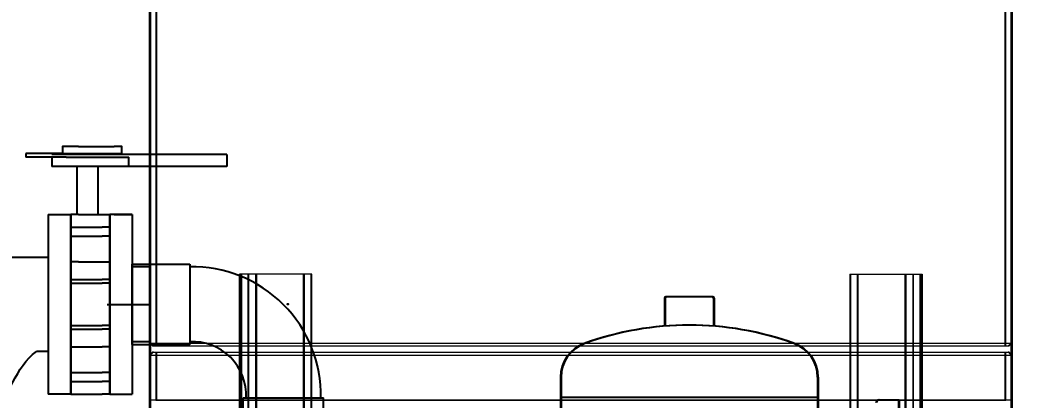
# Model space of a CAD drawing. Header units: inches. Extents: x 2625 to 3066, y 1222 to 1501.
# Drawn here: x 2959.08 to 3000.79, y 1309.63 to 1325.52 of the extents above; entities that cross this region are included whole.
import ezdxf

# ---------------------------------------------------------------- set-up
doc = ezdxf.new("R2010")
doc.units = ezdxf.units.IN
doc.header["$MEASUREMENT"] = 0
doc.header["$PDSIZE"] = -1
for name, color, linetype in [('WATANK', 7, 'Continuous'), ('WCTANK', 7, 'Continuous'), ('WDPUMP', 7, 'Continuous'), ('WNOTANK', 7, 'Continuous'), ('WOTANK', 7, 'Continuous')]:
    doc.layers.add(name, color=color, linetype=linetype)
doc.dimstyles.new('General Dimension', dxfattribs={"dimtxt": 3.5, "dimasz": 4, "dimexe": 1, "dimexo": 0.5, "dimgap": 0.09, "dimtad": 0, "dimtih": 1, "dimtoh": 1, "dimdec": 3, "dimzin": 0, "dimdsep": 46, "dimlunit": 5, "dimtxsty": 'Standard', "dimcen": 0.09, "dimadec": 0, "dimazin": 0, "dimtfac": 1, "dimtdec": 3, "dimtofl": 0, "dimtmove": 0, "dimatfit": 3, "dimfxl": 1, "dimtolj": 1, "dimtzin": 0, "dimarcsym": 0})

# ---------------------------------------------------------------- blocks, each defined once
blk = doc.blocks.new('*D47')
at = {"layer": 'Defpoints', "color": 0}
for p in [(2982.502, 1373.112), (3013.145, 1373.112), (3006.863, 1278.391)]:
    blk.add_point(p, dxfattribs=at)
at = {"layer": 'WCTANK', "color": 0, "lineweight": -2}
for p, q in [((2983.002, 1373.112), (3014.145, 1373.112)), ((3013.145, 1369.112), (3013.145, 1329.924)), ((3013.145, 1282.391), (3013.145, 1321.578)), ((3007.363, 1278.391), (3014.145, 1278.391))]:
    blk.add_line(p, q, dxfattribs=at)
at = {"layer": 'WCTANK', "color": 0}
for points in [[(3012.478, 1369.112), (3013.812, 1369.112), (3013.145, 1373.112)], [(3012.478, 1282.391), (3013.812, 1282.391), (3013.145, 1278.391)]]:
    blk.add_solid(points, dxfattribs=at)
at = {"layer": 'WCTANK', "color": 0, "insert": (3013.145, 1325.751), "char_height": 3.5, "attachment_point": 5}
blk.add_mtext('\\A1;94{\\H1x;\\S3/4;}', dxfattribs=at)
blk = doc.blocks.new('*D48')
at = {"layer": 'Defpoints', "color": 0}
for p in [(2982.529, 1354.266), (3013.145, 1354.266), (3006.836, 1278.391)]:
    blk.add_point(p, dxfattribs=at)
at = {"layer": 'WOTANK', "color": 0, "lineweight": -2}
for p, q in [((2983.029, 1354.266), (3014.145, 1354.266)), ((3013.145, 1350.266), (3013.145, 1320.501)), ((3013.145, 1282.391), (3013.145, 1312.155)), ((3007.336, 1278.391), (3014.145, 1278.391))]:
    blk.add_line(p, q, dxfattribs=at)
at = {"layer": 'WOTANK', "color": 0}
for points in [[(3012.478, 1350.266), (3013.812, 1350.266), (3013.145, 1354.266)], [(3012.478, 1282.391), (3013.812, 1282.391), (3013.145, 1278.391)]]:
    blk.add_solid(points, dxfattribs=at)
at = {"layer": 'WOTANK', "color": 0, "insert": (3013.145, 1316.328), "char_height": 3.5, "attachment_point": 5}
blk.add_mtext('\\A1;75{\\H1x;\\S7/8;}', dxfattribs=at)

msp = doc.modelspace()

# ---------------------------------------------------------------- linework, layer by layer
at = {"layer": 'WATANK', "color": 7, "linetype": 'Continuous'}
for p, q in [((2964.5017, 1315.1964), (2963.768, 1315.1964)), ((2964.5017, 1312.0714), (2963.768, 1312.0714))]:
    msp.add_line(p, q, dxfattribs=at)
at = {"layer": 'WCTANK', "color": 7, "linetype": 'Continuous', "lineweight": 15}
for p, q in [((2971.2445, 1314.8906), (2968.2445, 1314.8906)), ((2968.2445, 1302.8906), (2968.2445, 1314.8906)), ((2971.2445, 1314.8906), (2968.2445, 1314.8906)), ((2968.2445, 1302.8906), (2968.2445, 1314.8906)), ((2971.2713, 1314.8906), (2968.2713, 1314.8906)), ((2968.2713, 1302.8906), (2968.2713, 1314.8906)), ((2971.2713, 1314.8906), (2968.2713, 1314.8906)), ((2968.2713, 1302.8906), (2968.2713, 1314.8906)), ((2968.307, 1286.3906), (2968.307, 1314.8906)), ((2968.307, 1314.8906), (2968.307, 1286.3906)), ((2968.307, 1286.3906), (2968.307, 1314.8906)), ((2968.307, 1314.8906), (2968.307, 1286.3906)), ((2968.3338, 1286.3906), (2968.3338, 1314.8906)), ((2968.3338, 1314.8906), (2968.3338, 1286.3906)), ((2968.3338, 1286.3906), (2968.3338, 1314.8906)), ((2968.3338, 1314.8906), (2968.3338, 1286.3906)), ((2968.6195, 1286.3906), (2968.6195, 1314.8906)), ((2968.6195, 1286.3906), (2968.6195, 1314.8906)), ((2968.6463, 1286.3906), (2968.6463, 1314.8906)), ((2968.6463, 1286.3906), (2968.6463, 1314.8906)), ((2968.932, 1286.3906), (2968.932, 1314.8906)), ((2968.932, 1314.8906), (2968.932, 1286.3906)), ((2968.932, 1286.3906), (2968.932, 1314.8906)), ((2968.932, 1314.8906), (2968.932, 1286.3906)), ((2968.9588, 1286.3906), (2968.9588, 1314.8906)), ((2968.9588, 1314.8906), (2968.9588, 1286.3906)), ((2968.9588, 1286.3906), (2968.9588, 1314.8906)), ((2968.9588, 1314.8906), (2968.9588, 1286.3906)), ((2970.932, 1286.3906), (2970.932, 1314.8906)), ((2970.932, 1314.8906), (2970.932, 1286.3906)), ((2970.932, 1286.3906), (2970.932, 1314.8906)), ((2970.932, 1314.8906), (2970.932, 1286.3906)), ((2970.9588, 1286.3906), (2970.9588, 1314.8906)), ((2970.9588, 1314.8906), (2970.9588, 1286.3906)), ((2970.9588, 1286.3906), (2970.9588, 1314.8906)), ((2970.9588, 1314.8906), (2970.9588, 1286.3906)), ((2971.2445, 1302.3867), (2971.2445, 1314.8906)), ((2971.2445, 1302.3867), (2971.2445, 1314.8906)), ((2971.2713, 1302.3867), (2971.2713, 1314.8906)), ((2971.2713, 1302.3867), (2971.2713, 1314.8906)), ((2993.7589, 1314.8906), (2993.7589, 1286.3906)), ((2993.7589, 1314.8906), (2996.7589, 1314.8906)), ((2993.7589, 1314.8906), (2993.7589, 1286.3906)), ((2993.7589, 1314.8906), (2996.7589, 1314.8906)), ((2993.7858, 1314.8906), (2993.7858, 1286.3906)), ((2993.7858, 1314.8906), (2996.7858, 1314.8906)), ((2993.7858, 1314.8906), (2993.7858, 1286.3906)), ((2993.7858, 1314.8906), (2996.7858, 1314.8906)), ((2994.0714, 1286.3906), (2994.0714, 1314.8906)), ((2994.0714, 1314.8906), (2994.0714, 1286.3906)), ((2994.0714, 1286.3906), (2994.0714, 1314.8906)), ((2994.0714, 1314.8906), (2994.0714, 1286.3906)), ((2994.0983, 1286.3906), (2994.0983, 1314.8906)), ((2994.0983, 1314.8906), (2994.0983, 1286.3906)), ((2994.0983, 1286.3906), (2994.0983, 1314.8906)), ((2994.0983, 1314.8906), (2994.0983, 1286.3906)), ((2996.0714, 1286.3906), (2996.0714, 1314.8906)), ((2996.0714, 1314.8906), (2996.0714, 1286.3906)), ((2996.0714, 1286.3906), (2996.0714, 1314.8906)), ((2996.0714, 1314.8906), (2996.0714, 1286.3906)), ((2996.0983, 1286.3906), (2996.0983, 1314.8906)), ((2996.0983, 1314.8906), (2996.0983, 1286.3906)), ((2996.0983, 1286.3906), (2996.0983, 1314.8906)), ((2996.0983, 1314.8906), (2996.0983, 1286.3906)), ((2996.3839, 1314.8906), (2996.3839, 1286.3906)), ((2996.3839, 1314.8906), (2996.3839, 1286.3906)), ((2996.4108, 1314.8906), (2996.4108, 1286.3906)), ((2996.4108, 1314.8906), (2996.4108, 1286.3906)), ((2996.6964, 1286.3906), (2996.6964, 1314.8906)), ((2996.6964, 1314.8906), (2996.6964, 1286.3906)), ((2996.6964, 1286.3906), (2996.6964, 1314.8906)), ((2996.6964, 1314.8906), (2996.6964, 1286.3906)), ((2996.7233, 1286.3906), (2996.7233, 1314.8906)), ((2996.7233, 1314.8906), (2996.7233, 1286.3906)), ((2996.7233, 1286.3906), (2996.7233, 1314.8906)), ((2996.7233, 1314.8906), (2996.7233, 1286.3906)), ((2996.7589, 1314.8906), (2996.7589, 1286.3906)), ((2996.7589, 1314.8906), (2996.7589, 1286.3906)), ((2996.7858, 1314.8906), (2996.7858, 1286.3906)), ((2996.7858, 1314.8906), (2996.7858, 1286.3906)), ((2964.5017, 1312.0156), (2968.2445, 1312.0156)), ((2964.5017, 1312.0156), (2968.2445, 1312.0156)), ((2964.5285, 1312.0156), (2968.2713, 1312.0156)), ((2964.5285, 1312.0156), (2968.2713, 1312.0156)), ((2968.2445, 1311.8906), (2964.6267, 1311.8906)), ((2968.2445, 1311.8906), (2964.6267, 1311.8906)), ((2968.2713, 1311.8906), (2964.6535, 1311.8906)), ((2968.2713, 1311.8906), (2964.6535, 1311.8906)), ((2968.2445, 1312.0156), (2971.2445, 1312.0156)), ((2968.2445, 1312.0156), (2971.2445, 1312.0156)), ((2971.2445, 1311.8906), (2968.2445, 1311.8906)), ((2971.2445, 1311.8906), (2968.2445, 1311.8906)), ((2968.2713, 1312.0156), (2971.2713, 1312.0156)), ((2968.2713, 1312.0156), (2971.2713, 1312.0156)), ((2971.2713, 1311.8906), (2968.2713, 1311.8906)), ((2971.2713, 1311.8906), (2968.2713, 1311.8906)), ((2971.2445, 1312.0156), (2982.5017, 1312.0156)), ((2971.2445, 1312.0156), (2982.5017, 1312.0156)), ((2982.5017, 1311.8906), (2971.2445, 1311.8906)), ((2982.5017, 1311.8906), (2971.2445, 1311.8906)), ((2971.2713, 1312.0156), (2982.5285, 1312.0156)), ((2971.2713, 1312.0156), (2982.5285, 1312.0156)), ((2982.5285, 1311.8906), (2971.2713, 1311.8906)), ((2982.5285, 1311.8906), (2971.2713, 1311.8906)), ((2982.5017, 1312.0156), (2993.7589, 1312.0156)), ((2982.5017, 1312.0156), (2993.7589, 1312.0156)), ((2993.7589, 1311.8906), (2982.5017, 1311.8906)), ((2993.7589, 1311.8906), (2982.5017, 1311.8906)), ((2982.5285, 1312.0156), (2993.7858, 1312.0156)), ((2982.5285, 1312.0156), (2993.7858, 1312.0156)), ((2993.7858, 1311.8906), (2982.5285, 1311.8906)), ((2993.7858, 1311.8906), (2982.5285, 1311.8906)), ((2993.7589, 1312.0156), (2996.7589, 1312.0156)), ((2993.7589, 1312.0156), (2996.7589, 1312.0156)), ((2996.7589, 1311.8906), (2993.7589, 1311.8906)), ((2996.7589, 1311.8906), (2993.7589, 1311.8906)), ((2993.7858, 1312.0156), (2996.7858, 1312.0156)), ((2993.7858, 1312.0156), (2996.7858, 1312.0156)), ((2996.7858, 1311.8906), (2993.7858, 1311.8906)), ((2996.7858, 1311.8906), (2993.7858, 1311.8906)), ((2996.7589, 1312.0156), (3000.5017, 1312.0156)), ((2996.7589, 1312.0156), (3000.5017, 1312.0156)), ((3000.3767, 1311.8906), (2996.7589, 1311.8906)), ((3000.3767, 1311.8906), (2996.7589, 1311.8906)), ((2996.7858, 1312.0156), (3000.5285, 1312.0156)), ((2996.7858, 1312.0156), (3000.5285, 1312.0156)), ((3000.4035, 1311.8906), (2996.7858, 1311.8906)), ((3000.4035, 1311.8906), (2996.7858, 1311.8906)), ((2964.5017, 1311.5156), (2968.2445, 1311.5156)), ((2964.5017, 1311.5156), (2968.2445, 1311.5156)), ((2964.5285, 1311.5156), (2968.2713, 1311.5156)), ((2964.5285, 1311.5156), (2968.2713, 1311.5156)), ((2964.6267, 1311.6406), (2968.2445, 1311.6406)), ((2964.6267, 1311.6406), (2968.2445, 1311.6406)), ((2964.6535, 1311.6406), (2968.2713, 1311.6406)), ((2964.6535, 1311.6406), (2968.2713, 1311.6406)), ((2968.2445, 1311.6406), (2971.2445, 1311.6406)), ((2968.2445, 1311.6406), (2971.2445, 1311.6406)), ((2968.2445, 1311.5156), (2971.2445, 1311.5156)), ((2968.2445, 1311.5156), (2971.2445, 1311.5156)), ((2968.2713, 1311.6406), (2971.2713, 1311.6406)), ((2968.2713, 1311.6406), (2971.2713, 1311.6406)), ((2968.2713, 1311.5156), (2971.2713, 1311.5156)), ((2968.2713, 1311.5156), (2971.2713, 1311.5156)), ((2971.2445, 1311.6406), (2993.7589, 1311.6406)), ((2971.2445, 1311.6406), (2993.7589, 1311.6406)), ((2971.2445, 1311.5156), (2993.7589, 1311.5156)), ((2971.2445, 1311.5156), (2993.7589, 1311.5156)), ((2971.2713, 1311.6406), (2993.7858, 1311.6406)), ((2971.2713, 1311.6406), (2993.7858, 1311.6406)), ((2971.2713, 1311.5156), (2993.7858, 1311.5156)), ((2971.2713, 1311.5156), (2993.7858, 1311.5156)), ((2993.7589, 1311.6406), (2996.7589, 1311.6406)), ((2993.7589, 1311.6406), (2996.7589, 1311.6406)), ((2993.7589, 1311.5156), (2996.7589, 1311.5156)), ((2993.7589, 1311.5156), (2996.7589, 1311.5156)), ((2993.7858, 1311.6406), (2996.7858, 1311.6406)), ((2993.7858, 1311.6406), (2996.7858, 1311.6406)), ((2993.7858, 1311.5156), (2996.7858, 1311.5156)), ((2993.7858, 1311.5156), (2996.7858, 1311.5156)), ((2996.7589, 1311.6406), (3000.3767, 1311.6406)), ((2996.7589, 1311.6406), (3000.3767, 1311.6406)), ((2996.7589, 1311.5156), (3000.5017, 1311.5156)), ((2996.7589, 1311.5156), (3000.5017, 1311.5156)), ((2996.7858, 1311.6406), (3000.4035, 1311.6406)), ((2996.7858, 1311.6406), (3000.4035, 1311.6406)), ((2996.7858, 1311.5156), (3000.5285, 1311.5156)), ((2996.7858, 1311.5156), (3000.5285, 1311.5156)), ((2964.5017, 1309.6406), (2968.2445, 1309.6406)), ((2964.5017, 1309.6406), (2968.2445, 1309.6406)), ((2964.5285, 1309.6406), (2968.2713, 1309.6406)), ((2964.5285, 1309.6406), (2968.2713, 1309.6406)), ((2964.7517, 1309.6337), (3000.2517, 1309.6337)), ((2964.7517, 1309.6337), (3000.2517, 1309.6337)), ((2964.7785, 1309.6337), (3000.2785, 1309.6337)), ((2964.7785, 1309.6337), (3000.2785, 1309.6337)), ((2968.2445, 1309.6406), (2971.2445, 1309.6406)), ((2968.2445, 1309.6406), (2971.2445, 1309.6406)), ((2968.2713, 1309.6406), (2971.2713, 1309.6406)), ((2968.2713, 1309.6406), (2971.2713, 1309.6406)), ((2971.2445, 1309.6406), (2993.7589, 1309.6406)), ((2971.2445, 1309.6406), (2993.7589, 1309.6406)), ((2971.2713, 1309.6406), (2993.7858, 1309.6406)), ((2971.2713, 1309.6406), (2993.7858, 1309.6406)), ((2993.7589, 1309.6406), (2996.7589, 1309.6406)), ((2993.7589, 1309.6406), (2996.7589, 1309.6406)), ((2993.7858, 1309.6406), (2996.7858, 1309.6406)), ((2993.7858, 1309.6406), (2996.7858, 1309.6406)), ((2996.7589, 1309.6406), (3000.5017, 1309.6406)), ((2996.7589, 1309.6406), (3000.5017, 1309.6406)), ((2996.7858, 1309.6406), (3000.5285, 1309.6406)), ((2996.7858, 1309.6406), (3000.5285, 1309.6406))]:
    msp.add_line(p, q, dxfattribs=at)
for centre, major_axis, start_param, end_param in [((2982.5017, 1308.9005), (18, -0.7401), 3.1415927, 3.8192932), ((2982.5017, 1308.9005), (-18, 0.7401), 0, 0.6777005), ((2982.5285, 1308.9005), (18, -0.7401), 3.1415927, 3.8192932), ((2982.5285, 1308.9005), (-18, 0.7401), 0, 0.6777005), ((2982.5017, 1308.9005), (-18, -0.7401), 2.4638921, 3.1415927), ((2982.5017, 1308.9005), (18, 0.7401), -0.6777005, 0), ((2982.5285, 1308.9005), (-18, -0.7401), 2.4638921, 3.1415927), ((2982.5285, 1308.9005), (18, 0.7401), -0.6777005, 0)]:
    msp.add_ellipse(centre, major_axis=major_axis, ratio=0.5061984, start_param=start_param, end_param=end_param, dxfattribs=at)
for points in [[(2964.7517, 1353.8906), (2964.7517, 1311.8906)], [(2964.7517, 1353.8906), (2964.7517, 1311.8906)], [(2964.7785, 1353.8906), (2964.7785, 1311.8906)], [(2964.7785, 1353.8906), (2964.7785, 1311.8906)], [(3000.2517, 1311.8906), (3000.2517, 1353.8906)], [(3000.2517, 1311.8906), (3000.2517, 1353.8906)], [(3000.2785, 1311.8906), (3000.2785, 1353.8906)], [(3000.2785, 1311.8906), (3000.2785, 1353.8906)], [(2964.5017, 1347.2343), (2964.5017, 1312.0156)], [(2964.5017, 1347.2343), (2964.5017, 1312.0156)], [(2964.5285, 1347.2343), (2964.5285, 1312.0156)], [(2964.5285, 1347.2343), (2964.5285, 1312.0156)], [(3000.5017, 1312.0156), (3000.5017, 1343.2186)], [(3000.5017, 1312.0156), (3000.5017, 1343.2186)], [(3000.5285, 1312.0156), (3000.5285, 1343.2186)], [(3000.5285, 1312.0156), (3000.5285, 1343.2186)], [(2964.5017, 1312.0156), (2964.6267, 1311.8906)], [(2964.5017, 1312.0156), (2964.6267, 1311.8906)], [(2964.5285, 1312.0156), (2964.6535, 1311.8906)], [(2964.5285, 1312.0156), (2964.6535, 1311.8906)], [(3000.3767, 1311.8906), (3000.5017, 1312.0156)], [(3000.3767, 1311.8906), (3000.5017, 1312.0156)], [(3000.4035, 1311.8906), (3000.5285, 1312.0156)], [(3000.4035, 1311.8906), (3000.5285, 1312.0156)], [(2964.6267, 1311.6406), (2964.5017, 1311.5156)], [(2964.6267, 1311.6406), (2964.5017, 1311.5156)], [(2964.5017, 1311.5156), (2964.5017, 1309.6406)], [(2964.5017, 1311.5156), (2964.5017, 1309.6406)], [(2964.6535, 1311.6406), (2964.5285, 1311.5156)], [(2964.6535, 1311.6406), (2964.5285, 1311.5156)], [(2964.5285, 1311.5156), (2964.5285, 1309.6406)], [(2964.5285, 1311.5156), (2964.5285, 1309.6406)], [(2964.7517, 1311.6406), (2964.7517, 1309.6337)], [(2964.7517, 1311.6406), (2964.7517, 1309.6337)], [(2964.7785, 1311.6406), (2964.7785, 1309.6337)], [(2964.7785, 1311.6406), (2964.7785, 1309.6337)], [(3000.2517, 1309.6337), (3000.2517, 1311.6406)], [(3000.2517, 1309.6337), (3000.2517, 1311.6406)], [(3000.2785, 1309.6337), (3000.2785, 1311.6406)], [(3000.2785, 1309.6337), (3000.2785, 1311.6406)], [(3000.5017, 1311.5156), (3000.3767, 1311.6406)], [(3000.5017, 1311.5156), (3000.3767, 1311.6406)], [(3000.5285, 1311.5156), (3000.4035, 1311.6406)], [(3000.5285, 1311.5156), (3000.4035, 1311.6406)], [(3000.5017, 1309.6406), (3000.5017, 1311.5156)], [(3000.5017, 1309.6406), (3000.5017, 1311.5156)], [(3000.5285, 1309.6406), (3000.5285, 1311.5156)], [(3000.5285, 1309.6406), (3000.5285, 1311.5156)]]:
    msp.add_open_spline(points, degree=1, dxfattribs=at)
at = {"layer": 'WDPUMP', "color": 7, "linetype": 'Continuous'}
for p, q in [((2961.5194, 1320.2231), (2963.0194, 1320.2231)), ((2959.3279, 1319.94), (2959.3279, 1319.7755)), ((2960.8482, 1319.94), (2959.3279, 1319.94)), ((2961.0059, 1319.7755), (2959.3279, 1319.7755)), ((2961.5194, 1319.8889), (2960.4074, 1319.8889)), ((2960.4074, 1319.7755), (2960.4074, 1319.3954)), ((2961.0059, 1319.7755), (2963.6222, 1319.7755)), ((2961.5194, 1319.94), (2963.0194, 1319.94)), ((2963.0194, 1319.8889), (2961.5194, 1319.8889)), ((2964.5017, 1319.8889), (2963.0194, 1319.8889)), ((2963.6222, 1319.3954), (2963.6222, 1319.7755)), ((2961.3957, 1319.3954), (2960.4074, 1319.3954)), ((2961.5194, 1319.3954), (2960.4074, 1319.3954)), ((2961.4539, 1319.3954), (2961.4539, 1317.3868)), ((2963.0194, 1319.3954), (2961.5194, 1319.3954)), ((2962.3359, 1319.3954), (2962.3359, 1317.3868)), ((2964.5017, 1319.3954), (2963.0194, 1319.3954)), ((2960.2616, 1317.3839), (2960.2616, 1309.8839)), ((2960.2616, 1317.3839), (2961.1991, 1317.3839)), ((2961.5194, 1317.3868), (2961.1991, 1317.3868)), ((2961.1991, 1316.856), (2961.1991, 1317.3868)), ((2961.1991, 1317.3839), (2961.1991, 1309.8839)), ((2961.5194, 1317.3868), (2962.5102, 1317.3868)), ((2962.5102, 1317.3868), (2962.8305, 1317.3868)), ((2962.8305, 1316.856), (2962.8305, 1317.3868)), ((2962.8305, 1317.3839), (2962.8305, 1309.8839)), ((2963.768, 1317.3839), (2962.8305, 1317.3839)), ((2963.0194, 1317.3839), (2963.768, 1317.3839)), ((2963.768, 1317.3839), (2963.768, 1309.8839)), ((2963.768, 1317.3839), (2963.768, 1309.8839)), ((2961.1991, 1316.856), (2961.5194, 1316.856)), ((2961.1991, 1316.4805), (2961.1991, 1316.856)), ((2961.5194, 1316.856), (2962.5102, 1316.856)), ((2962.8305, 1316.856), (2962.5102, 1316.856)), ((2962.8305, 1316.4805), (2962.8305, 1316.856)), ((2961.1991, 1316.4805), (2961.5194, 1316.4805)), ((2961.1991, 1315.4133), (2961.1991, 1316.4805)), ((2961.5194, 1316.4805), (2962.5102, 1316.4805)), ((2962.8305, 1316.4805), (2962.5102, 1316.4805)), ((2962.8305, 1315.4133), (2962.8305, 1316.4805)), ((2952.2635, 1315.6035), (2960.2616, 1315.6035)), ((2961.5194, 1315.4133), (2961.1991, 1315.4133)), ((2961.1991, 1314.6748), (2961.1991, 1315.4133)), ((2961.5194, 1315.4133), (2962.5102, 1315.4133)), ((2962.5102, 1315.4133), (2962.8305, 1315.4133)), ((2962.8305, 1314.6748), (2962.8305, 1315.4133)), ((2963.768, 1311.9513), (2963.768, 1315.3166)), ((2961.1991, 1314.6748), (2961.5194, 1314.6748)), ((2961.1991, 1314.5192), (2961.1991, 1314.6748)), ((2961.1991, 1314.5192), (2961.5194, 1314.5192)), ((2961.1991, 1312.7487), (2961.1991, 1314.5192)), ((2961.5194, 1314.6748), (2962.5102, 1314.6748)), ((2961.5194, 1314.5192), (2962.5102, 1314.5192)), ((2962.8305, 1314.6748), (2962.5102, 1314.6748)), ((2962.8305, 1314.5192), (2962.5102, 1314.5192)), ((2962.8305, 1314.5192), (2962.8305, 1314.6748)), ((2962.8305, 1312.7487), (2962.8305, 1314.5192)), ((2961.1991, 1312.7487), (2961.5194, 1312.7487)), ((2961.1991, 1312.5931), (2961.1991, 1312.7487)), ((2961.5194, 1312.7487), (2962.5102, 1312.7487)), ((2962.8305, 1312.7487), (2962.5102, 1312.7487)), ((2962.8305, 1312.5931), (2962.8305, 1312.7487)), ((2961.1991, 1311.8546), (2961.1991, 1312.5931)), ((2961.1991, 1312.5931), (2961.5194, 1312.5931)), ((2961.5194, 1312.5931), (2962.5102, 1312.5931)), ((2962.8305, 1312.5931), (2962.5102, 1312.5931)), ((2962.8305, 1311.8546), (2962.8305, 1312.5931)), ((2961.1991, 1311.8546), (2961.5194, 1311.8546)), ((2961.1991, 1310.7874), (2961.1991, 1311.8546)), ((2961.5194, 1311.8546), (2962.5102, 1311.8546)), ((2962.8305, 1311.8546), (2962.5102, 1311.8546)), ((2962.8305, 1310.7874), (2962.8305, 1311.8546)), ((2960.2616, 1311.6644), (2959.7616, 1311.6644)), ((2961.1991, 1310.7874), (2961.5194, 1310.7874)), ((2961.1991, 1310.4119), (2961.1991, 1310.7874)), ((2961.5194, 1310.7874), (2962.5102, 1310.7874)), ((2962.8305, 1310.7874), (2962.5102, 1310.7874)), ((2962.8305, 1310.4119), (2962.8305, 1310.7874)), ((2961.1991, 1310.4119), (2961.5194, 1310.4119)), ((2961.1991, 1309.8811), (2961.1991, 1310.4119)), ((2961.5194, 1310.4119), (2962.5102, 1310.4119)), ((2962.8305, 1310.4119), (2962.5102, 1310.4119)), ((2962.8305, 1309.8811), (2962.8305, 1310.4119)), ((2961.1991, 1309.8839), (2960.2616, 1309.8839)), ((2961.1991, 1309.8811), (2961.5194, 1309.8811)), ((2961.5194, 1309.8811), (2962.5102, 1309.8811)), ((2962.8305, 1309.8811), (2962.5102, 1309.8811)), ((2962.8305, 1309.8839), (2963.768, 1309.8839)), ((2963.0194, 1309.8839), (2963.768, 1309.8839))]:
    msp.add_line(p, q, dxfattribs=at)
for points in [[(2961.5194, 1320.2231), (2960.8482, 1320.2231), (2960.8482, 1319.94), (2961.5194, 1319.94)], [(2963.0194, 1319.94), (2963.3349, 1319.94), (2963.3349, 1320.2231), (2963.0194, 1320.2231)]]:
    msp.add_lwpolyline(points, dxfattribs=at)
msp.add_open_spline([(2955.4354, 1307.0708), (2956.1937, 1307.7932), (2958.4049, 1308.565), (2958.8801, 1311.0303), (2959.7616, 1311.6644)], degree=3, knots=[0, 0, 0, 0, 3.1418541, 6.3996662, 6.3996662, 6.3996662, 6.3996662], dxfattribs=at)
at = {"layer": 'WNOTANK', "color": 7, "linetype": 'Continuous'}
for p, q in [((2967.7166, 1319.8889), (2963.0194, 1319.8889)), ((2967.7166, 1319.8889), (2967.7166, 1319.3954)), ((2967.7166, 1319.3954), (2963.0194, 1319.3954)), ((2963.768, 1315.3166), (2966.1718, 1315.3166)), ((2966.1718, 1315.3166), (2966.1718, 1311.9513)), ((2988.003, 1313.9531), (2986.069, 1313.9531)), ((2988.0299, 1313.9531), (2986.0959, 1313.9531)), ((2986.009, 1313.8931), (2986.009, 1312.7224)), ((2986.0359, 1313.8931), (2986.0359, 1312.7224)), ((2988.063, 1313.8931), (2988.063, 1312.7224)), ((2988.0899, 1313.8931), (2988.0899, 1312.7224)), ((2963.768, 1311.9513), (2966.1718, 1311.9513)), ((2981.661, 1310.5888), (2981.661, 1309.2394)), ((2981.661, 1310.5888), (2981.661, 1293.7055)), ((2981.6879, 1310.5888), (2981.6879, 1309.2394)), ((2981.6879, 1310.5888), (2981.6879, 1293.7055)), ((2992.411, 1310.5888), (2992.411, 1293.7055)), ((2992.4379, 1310.5888), (2992.4379, 1293.7055)), ((2992.411, 1309.7456), (2981.661, 1309.7456)), ((2992.4379, 1309.7456), (2981.6879, 1309.7456)), ((2968.4026, 1309.7205), (2971.768, 1309.7205)), ((2968.4026, 1307.3167), (2968.4026, 1309.7205)), ((2971.768, 1307.3167), (2971.768, 1309.7205)), ((2994.966, 1309.6406), (2995.786, 1309.6406)), ((2994.9929, 1309.6406), (2995.8129, 1309.6406)), ((2995.786, 1309.6406), (2995.786, 1302.1406)), ((2995.8129, 1309.6406), (2995.8129, 1302.1406))]:
    msp.add_line(p, q, dxfattribs=at)
for centre, radius, start, end in [((2966.291, 1309.8397), 5.3581, 358.72526, 91.27474), ((2986.069, 1313.8931), 0.06, 90, 180), ((2986.0959, 1313.8931), 0.06, 90, 180), ((2988.003, 1313.8931), 0.06, 0, 90), ((2988.0299, 1313.8931), 0.06, 0, 90), ((2987.036, 1299.7906), 12.9724, 70.25916, 109.74084), ((2987.0629, 1299.7906), 12.9724, 70.25916, 109.74084), ((2966.2871, 1309.8357), 2.2387, 357.04941, 92.95059), ((2983.161, 1310.5888), 1.5, 109.74084, 180), ((2983.1879, 1310.5888), 1.5, 109.74084, 180), ((2990.911, 1310.5888), 1.5, 0, 70.25916), ((2990.9379, 1310.5888), 1.5, 0, 70.25916), ((2994.966, 1309.5206), 0.12, 90, 180), ((2994.9929, 1309.5206), 0.12, 90, 180)]:
    msp.add_arc(centre, radius, start, end, dxfattribs=at)
for p in [(2970.2584, 1313.6339), (2970.2853, 1313.6339)]:
    msp.add_point(p, dxfattribs=at)
at = {"layer": 'WOTANK', "color": 7, "linetype": 'Continuous'}
for p, q in [((2964.5017, 1306.2656), (2964.5017, 1354.2656)), ((2964.5285, 1306.2656), (2964.5285, 1354.2656)), ((3000.5017, 1354.2656), (3000.5017, 1306.2656)), ((3000.5285, 1354.2656), (3000.5285, 1306.2656)), ((2962.7267, 1313.6326), (2964.5017, 1313.6326))]:
    msp.add_line(p, q, dxfattribs=at)

# ---------------------------------------------------------------- dimensions: what is measured, and where the dimension line sits
at = {"layer": 'WCTANK', "color": 7}
dim = msp.add_linear_dim(base=(3013.1451, 1373.1117), p1=(3006.863, 1278.3906), p2=(2982.5017, 1373.1117), angle=90, dimstyle='General Dimension', dxfattribs=at)
dim.commit()
dim.dimension.update_dxf_attribs({"geometry": '*D47', "text_midpoint": (3013.1451, 1325.7512)})
at = {"layer": 'WOTANK', "color": 7}
dim = msp.add_linear_dim(base=(3013.1451, 1354.2656), p1=(3006.8361, 1278.3906), p2=(2982.5285, 1354.2656), angle=90, dimstyle='General Dimension', dxfattribs=at)
dim.commit()
dim.dimension.update_dxf_attribs({"geometry": '*D48', "text_midpoint": (3013.1451, 1316.3281), "dimtype": 160})

doc.saveas('drawing.dxf')
